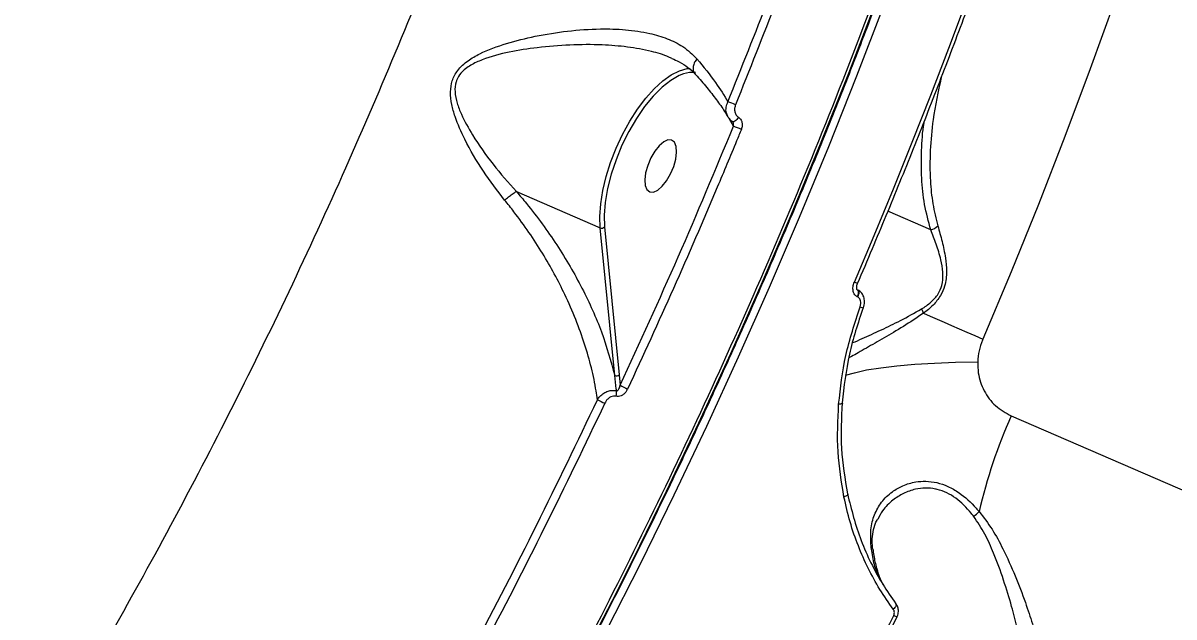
# Model space of a CAD drawing. Header units: millimetres. Extents: x -8092 to 6423, y -6886 to 5604.
# Drawn here: x 382.3 to 566.2, y -2588.6 to -2493.7 of the extents above; entities that cross this region are included whole.
import ezdxf

# ---------------------------------------------------------------- set-up
doc = ezdxf.new("R2010")
doc.units = ezdxf.units.MM
for name, color, linetype in [('DIKOM_ОБЪЕКТ', 7, 'Continuous'), ('DIKOM_РАЗМЕР_ЗОНА', 7, 'Continuous'), ('DIKOM_РАЗМЕР_ОБЪЕКТА', 7, 'Continuous')]:
    doc.layers.add(name, color=color, linetype=linetype)
doc.styles.add('style1', font='arial.ttf', dxfattribs={"width": 0.8})
doc.dimstyles.new('1-50', dxfattribs={"dimtxt": 300, "dimasz": 200, "dimexe": 100, "dimexo": 0, "dimgap": 100, "dimtad": 1, "dimtxsty": 'style1', "dimcen": 200, "dimclrd": 7, "dimclre": 7, "dimclrt": 7, "dimadec": 1, "dimazin": 2, "dimtfac": 1, "dimtmove": 0, "dimatfit": 2, "dimfxl": 0, "dimlwd": 25, "dimlwe": 18, "dimarcsym": 0})

# ---------------------------------------------------------------- blocks, each defined once
blk = doc.blocks.new('*D9')
at = {"layer": 'Defpoints', "color": 0, "transparency": 16777216}
for p in [(-8092.06, -86.27), (4664.84, -1471.84), (4664.84, -6785.92)]:
    blk.add_point(p, dxfattribs=at)
at = {"layer": 'DIKOM_РАЗМЕР_ЗОНА', "color": 7, "lineweight": 18, "transparency": 16777216}
for p, q in [((-8092.06, -86.27), (-8092.06, -6885.92)), ((4664.84, -1471.84), (4664.84, -6885.92))]:
    blk.add_line(p, q, dxfattribs=at)
at = {"layer": 'DIKOM_РАЗМЕР_ЗОНА', "color": 7, "lineweight": 25, "transparency": 16777216}
blk.add_line((-7892.06, -6785.92), (4464.84, -6785.92), dxfattribs=at)
at = {"layer": 'DIKOM_РАЗМЕР_ЗОНА', "color": 7, "transparency": 16777216}
for points in [[(-7892.06, -6752.58), (-7892.06, -6819.25), (-8092.06, -6785.92)], [(4464.84, -6752.58), (4464.84, -6819.25), (4664.84, -6785.92)]]:
    blk.add_solid(points, dxfattribs=at)
at = {"layer": 'DIKOM_РАЗМЕР_ЗОНА', "color": 7, "transparency": 16777216, "insert": (-2159.84, -6532.75), "char_height": 300, "attachment_point": 5, "style": 'style1'}
blk.add_mtext('12760', dxfattribs=at)
blk = doc.blocks.new('*D10')
at = {"layer": 'Defpoints', "color": 0, "transparency": 16777216}
for p in [(-65.22, 5603.5), (2870.75, -5504.88), (6323.39, -5504.88)]:
    blk.add_point(p, dxfattribs=at)
at = {"layer": 'DIKOM_РАЗМЕР_ЗОНА', "color": 7, "lineweight": 18, "transparency": 16777216}
for p, q in [((-65.22, 5603.5), (6423.39, 5603.5)), ((2870.75, -5504.88), (6423.39, -5504.88))]:
    blk.add_line(p, q, dxfattribs=at)
at = {"layer": 'DIKOM_РАЗМЕР_ЗОНА', "color": 7, "lineweight": 25, "transparency": 16777216}
blk.add_line((6323.39, 5403.5), (6323.39, -5304.88), dxfattribs=at)
at = {"layer": 'DIKOM_РАЗМЕР_ЗОНА', "color": 7, "transparency": 16777216}
for points in [[(6290.06, 5403.5), (6356.72, 5403.5), (6323.39, 5603.5)], [(6290.06, -5304.88), (6356.72, -5304.88), (6323.39, -5504.88)]]:
    blk.add_solid(points, dxfattribs=at)
at = {"layer": 'DIKOM_РАЗМЕР_ЗОНА', "color": 7, "transparency": 16777216, "insert": (6070.22, 308.83), "char_height": 300, "attachment_point": 5, "rotation": 90, "style": 'style1'}
blk.add_mtext('11100', dxfattribs=at)
blk = doc.blocks.new('*D11')
at = {"layer": 'Defpoints', "color": 0, "transparency": 16777216}
for p in [(-6092.06, -310.77), (2568.27, -2361.54), (2568.27, -4925.78)]:
    blk.add_point(p, dxfattribs=at)
at = {"layer": 'DIKOM_РАЗМЕР_ОБЪЕКТА', "color": 7, "lineweight": 18, "transparency": 16777216}
for p, q in [((-6092.06, -310.77), (-6092.06, -5025.78)), ((2568.27, -2361.54), (2568.27, -5025.78))]:
    blk.add_line(p, q, dxfattribs=at)
at = {"layer": 'DIKOM_РАЗМЕР_ОБЪЕКТА', "color": 7, "lineweight": 25, "transparency": 16777216}
blk.add_line((-5892.06, -4925.78), (2368.27, -4925.78), dxfattribs=at)
at = {"layer": 'DIKOM_РАЗМЕР_ОБЪЕКТА', "color": 7, "transparency": 16777216}
for points in [[(-5892.06, -4892.44), (-5892.06, -4959.11), (-6092.06, -4925.78)], [(2368.27, -4892.44), (2368.27, -4959.11), (2568.27, -4925.78)]]:
    blk.add_solid(points, dxfattribs=at)
at = {"layer": 'DIKOM_РАЗМЕР_ОБЪЕКТА', "color": 7, "transparency": 16777216, "insert": (-2605.9, -4672.61), "char_height": 300, "attachment_point": 5, "style": 'style1'}
blk.add_mtext('8660', dxfattribs=at)
blk = doc.blocks.new('*D12')
at = {"layer": 'Defpoints', "color": 0, "transparency": 16777216}
for p in [(529.59, 4103.5), (2292.6, -3779.74), (5226.02, -3779.74)]:
    blk.add_point(p, dxfattribs=at)
at = {"layer": 'DIKOM_РАЗМЕР_ОБЪЕКТА', "color": 7, "lineweight": 18, "transparency": 16777216}
for p, q in [((529.59, 4103.5), (5326.02, 4103.5)), ((2292.6, -3779.74), (5326.02, -3779.74))]:
    blk.add_line(p, q, dxfattribs=at)
at = {"layer": 'DIKOM_РАЗМЕР_ОБЪЕКТА', "color": 7, "lineweight": 25, "transparency": 16777216}
blk.add_line((5226.02, 3903.5), (5226.02, -3579.74), dxfattribs=at)
at = {"layer": 'DIKOM_РАЗМЕР_ОБЪЕКТА', "color": 7, "transparency": 16777216}
for points in [[(5192.69, 3903.5), (5259.35, 3903.5), (5226.02, 4103.5)], [(5192.69, -3579.74), (5259.35, -3579.74), (5226.02, -3779.74)]]:
    blk.add_solid(points, dxfattribs=at)
at = {"layer": 'DIKOM_РАЗМЕР_ОБЪЕКТА', "color": 7, "transparency": 16777216, "insert": (4972.85, 245.42), "char_height": 300, "attachment_point": 5, "rotation": 90, "style": 'style1'}
blk.add_mtext('7880', dxfattribs=at)

msp = doc.modelspace()

# ---------------------------------------------------------------- linework, layer by layer
at = {"layer": 'DIKOM_ОБЪЕКТ', "color": 7, "linetype": 'Continuous', "lineweight": 15}
for p, q in [((495.801, -2510.199), (495.177, -2509.046)), ((461.12, -2520.621), (474.499, -2526.415)), ((527.31, -2526.755), (520.445, -2523.782)), ((476.832, -2550.021), (474.499, -2526.415)), ((475.192, -2526.287), (477.525, -2549.893)), ((515.631, -2536.377), (515.553, -2536.343)), ((515.636, -2537.464), (515.559, -2537.431)), ((477.525, -2549.893), (477.685, -2551.588)), ((540.158, -2556.464), (829.015, -2681.562)), ((474.302, -2590.163), (476.457, -2585.946)), ((519.457, -2593.568), (521.923, -2588.542))]:
    msp.add_line(p, q, dxfattribs=at)
at = {"layer": 'DIKOM_ОБЪЕКТ', "color": 7, "linetype": 'Continuous', "lineweight": 15, "flags": 128}
for points in [[(476.457, -2585.946), (479.752, -2579.395), (485.079, -2568.526), (490.278, -2557.567), (495.344, -2546.526), (500.274, -2535.412), (505.063, -2524.235), (509.707, -2513.005), (514.202, -2501.73), (518.545, -2490.42), (522.732, -2479.085), (526.759, -2467.735), (530.623, -2456.378), (534.321, -2445.025), (537.849, -2433.685), (541.205, -2422.367), (544.385, -2411.081), (547.388, -2399.837), (550.21, -2388.645), (552.849, -2377.512), (555.303, -2366.449), (557.57, -2355.466), (558.177, -2352.375)], [(515.097, -2535.087), (518.243, -2527.656), (521.325, -2520.203), (524.342, -2512.729), (527.293, -2505.238), (530.177, -2497.732), (532.992, -2490.214), (535.738, -2482.688), (538.414, -2475.155)], [(519.813, -2490.849), (515.46, -2502.186), (510.954, -2513.487), (506.298, -2524.745), (501.498, -2535.948), (496.556, -2547.089), (491.478, -2558.156), (486.267, -2569.142), (480.927, -2580.036), (475.464, -2590.83)], [(556.677, -2490.123), (552.78, -2500.996), (548.723, -2511.851), (544.51, -2522.677), (540.144, -2533.464), (535.631, -2544.203)], [(474.499, -2526.415), (474.439, -2524.591), (474.581, -2522.589), (474.922, -2520.451), (475.455, -2518.224), (476.167, -2515.957), (477.044, -2513.699), (478.066, -2511.499), (479.212, -2509.403), (480.456, -2507.459), (481.772, -2505.708), (483.131, -2504.187), (484.503, -2502.931), (485.859, -2501.966), (487.169, -2501.313), (488.405, -2500.986), (488.846, -2500.949)], [(487.813, -2501.829), (487.131, -2502.092), (485.772, -2502.86), (484.375, -2503.958), (482.973, -2505.36), (481.6, -2507.032), (480.288, -2508.934), (479.071, -2511.019), (477.976, -2513.238), (477.031, -2515.536), (476.258, -2517.858), (475.676, -2520.149), (475.299, -2522.352), (475.137, -2524.414), (475.192, -2526.287)], [(496.589, -2508.748), (496.457, -2508.952), (496.307, -2509.135), (496.15, -2509.289), (495.993, -2509.403), (495.847, -2509.47), (495.72, -2509.488), (495.622, -2509.457)], [(485.914, -2512.391), (485.324, -2512.364), (484.64, -2512.674), (483.918, -2513.298), (483.215, -2514.184), (482.59, -2515.26), (482.092, -2516.44), (481.762, -2517.628), (481.627, -2518.727), (481.697, -2519.648), (481.968, -2520.318), (482.416, -2520.681), (483.006, -2520.709), (483.69, -2520.398), (484.413, -2519.775), (485.115, -2518.889), (485.741, -2517.812), (486.239, -2516.632), (486.568, -2515.445), (486.704, -2514.345), (486.633, -2513.424), (486.363, -2512.754), (485.914, -2512.391)], [(515.557, -2536.345), (515.607, -2536.378), (515.684, -2536.499), (515.719, -2536.681), (515.708, -2536.91), (515.653, -2537.166), (515.559, -2537.431)], [(515.631, -2536.377), (515.685, -2536.412), (515.762, -2536.533), (515.797, -2536.715), (515.786, -2536.943), (515.731, -2537.2), (515.636, -2537.464)], [(526.141, -2540.073), (527.205, -2540.538), (528.307, -2541.02), (529.446, -2541.516), (530.62, -2542.028), (531.827, -2542.553), (533.066, -2543.091), (534.335, -2543.641), (535.631, -2544.203)], [(513.691, -2549.985), (515.106, -2549.566), (517.045, -2549.139), (519.318, -2548.768), (521.902, -2548.457), (524.771, -2548.209), (527.899, -2548.025), (531.252, -2547.909), (534.799, -2547.861)], [(513.14, -2554.399), (513.184, -2554.437), (513.193, -2554.474), (513.167, -2554.508), (513.107, -2554.537), (513.015, -2554.561), (512.894, -2554.58), (512.749, -2554.591), (512.584, -2554.595)], [(513.989, -2568.924), (514.034, -2568.976), (514.043, -2569.037), (514.018, -2569.103), (513.958, -2569.173), (513.866, -2569.244), (513.746, -2569.313), (513.6, -2569.379), (513.436, -2569.438)], [(518.029, -2577.817), (518.025, -2577.785), (518.01, -2577.706)], [(521.738, -2586.485), (521.785, -2586.552), (521.803, -2586.639), (521.79, -2586.743), (521.746, -2586.86), (521.675, -2586.986), (521.578, -2587.117), (521.458, -2587.247), (521.32, -2587.373)], [(518.913, -2593.403), (519.223, -2592.775), (519.533, -2592.146), (519.842, -2591.518), (520.151, -2590.889), (520.46, -2590.26), (520.768, -2589.63), (521.075, -2589.001), (521.383, -2588.37)]]:
    msp.add_lwpolyline(points, dxfattribs=at)
at = {"layer": 'DIKOM_ОБЪЕКТ', "color": 7, "linetype": 'Continuous', "lineweight": 15}
for centre, radius, start, end in [((489.196, -2505.8), 4.205, 82.93253, 109.21041), ((489.916, -2520.884), 15.439, 66.32063, 71.15555), ((490.175, -2526.313), 17.069, 66.26272, 70.75284), ((474.748, -2525.823), 0.642, 247.18643, 313.75274), ((526.483, -2523.949), 2.926, 286.42336, 311.8645), ((510.129, -2546.971), 12.881, 64.80769, 67.31168), ((517.552, -2535.082), 4.263, 248.74293, 256.32869), ((522.832, -2541.094), 3.464, 17.15497, 29.6364), ((477.081, -2549.43), 0.642, 247.19059, 313.74859), ((483.641, -2540.954), 12.189, 240.74752, 247.03014), ((475.211, -2552.715), 1.914, 340.71894, 7.42), ((479.659, -2544.046), 11.316, 240.3742, 246.97618), ((619.366, -2591.612), 86.656, 156.07087, 166.74959), ((529.07, -2566.272), 8.086, 309.11092, 317.35119), ((516.909, -2577.961), 1.13, 13.05447, 40.47481), ((522.022, -2587.296), 1.25, 239.2422, 265.4539)]:
    msp.add_arc(centre, radius, start, end, dxfattribs=at)
for points, knots in [([(198.315, -2852.236), (201.103, -2852.249), (207.621, -2852.28), (218.355, -2850.854), (230.395, -2848.18), (242.662, -2844.244), (255.092, -2839.141), (267.64, -2832.924), (280.509, -2825.495), (293.668, -2816.827), (307.076, -2806.92), (320.44, -2795.991), (333.714, -2784.105), (346.856, -2771.34), (360.08, -2757.49), (373.344, -2742.556), (386.599, -2726.564), (399.404, -2710.064), (411.728, -2693.162), (423.554, -2675.969), (435.225, -2658.002), (446.695, -2639.288), (457.923, -2619.873), (468.81, -2599.91), (479.317, -2579.451), (489.409, -2558.557), (499.113, -2537.157), (508.377, -2515.305), (517.159, -2493.066), (525.264, -2470.93), (532.682, -2448.971), (539.415, -2427.257), (545.571, -2405.435), (551.11, -2383.574), (555.978, -2361.763), (559.88, -2341.726), (561.89, -2329.135), (562.779, -2323.567)], [0, 0, 0, 0, 0.0220395, 0.0515326, 0.0810498, 0.1105429, 0.1392036, 0.1678863, 0.1965469, 0.22604, 0.2555572, 0.2850504, 0.313711, 0.3423937, 0.3710544, 0.4005474, 0.4300646, 0.4595577, 0.4871865, 0.5148349, 0.5424636, 0.5708354, 0.5992285, 0.6276002, 0.656261, 0.6849437, 0.7136044, 0.7430977, 0.7726147, 0.8021081, 0.8307687, 0.8594515, 0.8881121, 0.9176055, 0.9471227, 0.9766159, 1, 1, 1, 1]), ([(198.582, -2852.412), (199.776, -2852.43), (202.756, -2852.476), (207.633, -2852.211), (213.195, -2851.66), (218.855, -2850.801), (224.61, -2849.649), (230.462, -2848.199), (236.415, -2846.45), (242.462, -2844.403), (248.585, -2842.067), (254.758, -2839.448), (260.962, -2836.554), (267.196, -2833.387), (273.461, -2829.947), (279.759, -2826.235), (286.093, -2822.248), (292.465, -2817.986), (298.875, -2813.449), (305.326, -2808.634), (311.819, -2803.54), (318.356, -2798.165), (324.919, -2792.525), (331.481, -2786.642), (338.018, -2780.536), (344.521, -2774.215), (350.995, -2767.679), (357.442, -2760.923), (363.865, -2753.947), (370.265, -2746.749), (376.644, -2739.327), (383.003, -2731.678), (389.345, -2723.8), (395.672, -2715.691), (401.972, -2707.364), (408.216, -2698.856), (414.383, -2690.197), (420.463, -2681.401), (426.462, -2672.46), (432.381, -2663.373), (438.22, -2654.141), (443.979, -2644.764), (449.658, -2635.241), (455.258, -2625.574), (460.777, -2615.761), (466.216, -2605.803), (471.569, -2595.709), (476.823, -2585.506), (481.959, -2575.228), (486.968, -2564.893), (491.847, -2554.507), (496.598, -2544.069), (501.22, -2533.579), (505.715, -2523.036), (510.082, -2512.441), (514.32, -2501.794), (518.43, -2491.096), (522.411, -2480.346), (526.261, -2469.549), (529.972, -2458.729), (533.531, -2447.922), (536.93, -2437.154), (540.165, -2426.435), (543.237, -2415.764), (546.147, -2405.139), (548.895, -2394.56), (551.48, -2384.028), (553.904, -2373.543), (556.165, -2363.106), (558.265, -2352.715), (560.196, -2342.377), (561.856, -2332.808), (562.793, -2326.733), (563.206, -2324.049)], [0, 0, 0, 0, 0.0094077, 0.0234758, 0.0375496, 0.0516398, 0.0657619, 0.0799312, 0.0941628, 0.1084718, 0.1228261, 0.137127, 0.1513571, 0.1655334, 0.1796719, 0.193788, 0.2078977, 0.2220155, 0.2361532, 0.2503267, 0.264552, 0.278845, 0.2932013, 0.3075359, 0.3217851, 0.3359737, 0.3501176, 0.3642335, 0.378337, 0.3924445, 0.4065669, 0.4207201, 0.43492, 0.4491828, 0.4635203, 0.477859, 0.4920988, 0.5062929, 0.5204523, 0.534589, 0.5487143, 0.5628396, 0.5769743, 0.5911282, 0.6053129, 0.6195395, 0.6338198, 0.6481184, 0.6623744, 0.6765811, 0.6907508, 0.7048944, 0.7190234, 0.7331492, 0.7472821, 0.7614309, 0.7756066, 0.7898211, 0.8040855, 0.8183883, 0.8326642, 0.8468851, 0.8610655, 0.8752172, 0.8893511, 0.9034786, 0.9176113, 0.9317562, 0.9459252, 0.9601293, 0.9743795, 0.9886794, 1, 1, 1, 1]), ([(166.004, -2795.924), (169.329, -2795.841), (175.981, -2795.674), (186.395, -2794.035), (197.191, -2791.361), (208.384, -2787.514), (219.932, -2782.506), (231.584, -2776.439), (243.297, -2769.362), (255.028, -2761.341), (266.968, -2752.246), (279.083, -2742.061), (291.334, -2730.797), (303.454, -2718.699), (315.404, -2705.827), (327.15, -2692.257), (338.88, -2677.771), (350.552, -2662.382), (362.121, -2646.121), (373.341, -2629.337), (384.179, -2612.098), (394.614, -2594.481), (404.809, -2576.208), (414.717, -2557.318), (424.296, -2537.86), (433.341, -2518.246), (441.835, -2498.545), (449.769, -2478.825), (457.265, -2458.785), (464.275, -2438.48), (470.766, -2417.975), (476.176, -2399.14), (480.685, -2381.992), (483.093, -2371.714), (484.298, -2366.571)], [0, 0, 0, 0, 0.0311785, 0.0623809, 0.0935594, 0.1256442, 0.1577552, 0.1898399, 0.2210201, 0.2522244, 0.2834047, 0.3154897, 0.3476009, 0.3796861, 0.410889, 0.4421159, 0.4733188, 0.5054256, 0.5375585, 0.5696655, 0.6009196, 0.6321978, 0.6634523, 0.6956101, 0.7277938, 0.759952, 0.791284, 0.8226406, 0.8539727, 0.8862088, 0.918471, 0.9507074, 0.9753303, 1, 1, 1, 1]), ([(494.903, -2506.272), (497.09, -2500.798), (501.464, -2489.849), (507.622, -2473.297), (513.502, -2456.674), (517.127, -2445.566), (518.939, -2440.011)], [0, 0, 0, 0, 0.2490999, 0.4982004, 0.7490975, 1, 1, 1, 1]), ([(520.205, -2440.339), (518.402, -2445.865), (514.796, -2456.918), (508.922, -2473.537), (502.739, -2490.166), (498.324, -2501.218), (496.117, -2506.744)], [0, 0, 0, 0, 0.2490981, 0.4981981, 0.749099, 1, 1, 1, 1]), ([(515.612, -2535.316), (516.403, -2533.457), (518.7, -2528.068), (522.402, -2519.11), (526.672, -2508.435), (530.803, -2497.727), (534.726, -2487.184), (537.39, -2479.758), (538.739, -2475.913), (538.897, -2475.463)], [0, 0, 0, 0, 0.0939952, 0.2725885, 0.4511849, 0.6297837, 0.8083836, 0.9775831, 1, 1, 1, 1]), ([(459.241, -2521.99), (458.079, -2520.473), (455.728, -2517.406), (453.086, -2512.888), (451.478, -2509.278), (450.749, -2506.723), (450.509, -2504.778), (450.776, -2502.871), (451.734, -2501.097), (453.321, -2499.687), (455.939, -2498.187), (459.557, -2496.875), (464.277, -2495.71), (469.318, -2494.912), (474.173, -2494.573), (478.594, -2494.7), (482.192, -2495.219), (485.258, -2496.145), (487.893, -2497.419), (489.234, -2498.72), (489.943, -2499.407)], [0, 0, 0, 0, 0.086353, 0.1746776, 0.2336179, 0.2635119, 0.2941189, 0.3212052, 0.3485615, 0.3826676, 0.415428, 0.4844296, 0.5550152, 0.6333671, 0.7133068, 0.776075, 0.8404078, 0.8905398, 0.9421324, 1, 1, 1, 1]), ([(485.956, -2499.372), (485.795, -2499.29), (484.812, -2498.792), (482.437, -2498.143), (478.879, -2497.464), (474.489, -2497.128), (469.65, -2497.136), (464.668, -2497.56), (459.964, -2498.249), (456.393, -2499.206), (453.797, -2500.372), (452.326, -2501.466), (451.679, -2502.523), (451.337, -2503.524), (451.234, -2504.782), (451.605, -2506.523), (452.53, -2508.847), (454.384, -2512.155), (457.31, -2516.329), (459.837, -2519.208), (461.11, -2520.618), (461.111, -2520.619)], [0, 0, 0, 0, 0.011087, 0.0674731, 0.1391689, 0.2109611, 0.300804, 0.3907188, 0.4689464, 0.5469516, 0.5822345, 0.6175052, 0.6406032, 0.6448522, 0.6721945, 0.7043947, 0.7368164, 0.802282, 0.9010941, 0.9998997, 1, 1, 1, 1]), ([(485.958, -2499.369), (486.347, -2499.533), (487.3, -2499.937), (488.519, -2500.776), (489.342, -2501.416), (489.638, -2501.818), (489.641, -2501.821)], [0, 0, 0, 0, 0.2580189, 0.633723, 0.9969514, 1, 1, 1, 1]), ([(489.943, -2499.407), (489.917, -2499.443), (489.743, -2499.675), (489.474, -2500.158), (489.309, -2500.83), (489.358, -2501.427), (489.568, -2501.689), (489.662, -2501.806)], [0, 0, 0, 0, 0.0417171, 0.2742055, 0.5326305, 0.7910009, 1, 1, 1, 1]), ([(489.943, -2499.407), (491.002, -2500.699), (492.964, -2503.092), (494.292, -2505.27), (494.903, -2506.272)], [0, 0, 0, 0, 0.5395134, 1, 1, 1, 1]), ([(489.634, -2501.815), (489.754, -2501.943), (490.531, -2502.775), (491.758, -2504.249), (493.267, -2506.2), (494.309, -2507.692), (494.766, -2508.482), (494.895, -2508.705)], [0, 0, 0, 0, 0.0509308, 0.3313307, 0.6112223, 0.8901794, 1, 1, 1, 1]), ([(528.977, -2502.395), (528.494, -2504.642), (527.657, -2508.526), (527.147, -2514.064), (527.152, -2518.553), (527.553, -2522.599), (528.14, -2524.949), (528.435, -2526.128)], [0, 0, 0, 0, 0.2805233, 0.4849952, 0.6907783, 0.8447961, 1, 1, 1, 1]), ([(494.929, -2508.689), (494.823, -2508.483), (494.586, -2508.023), (494.568, -2507.145), (494.792, -2506.562), (494.903, -2506.272)], [0, 0, 0, 0, 0.2885874, 0.6456161, 1, 1, 1, 1]), ([(496.117, -2506.744), (496.058, -2506.935), (495.941, -2507.317), (495.993, -2507.906), (496.203, -2508.424), (496.464, -2508.643), (496.589, -2508.748)], [0, 0, 0, 0, 0.2583682, 0.5167314, 0.7678376, 1, 1, 1, 1]), ([(494.94, -2508.694), (494.986, -2508.789), (495.138, -2509.105), (495.426, -2509.307), (495.628, -2509.448)], [0, 0, 0, 0, 0.3008333, 1, 1, 1, 1]), ([(496.589, -2508.748), (496.712, -2508.851), (496.965, -2509.063), (497.17, -2509.563), (497.219, -2510.134), (497.103, -2510.504), (497.046, -2510.689)], [0, 0, 0, 0, 0.2338791, 0.4824389, 0.7412735, 1, 1, 1, 1]), ([(527.31, -2526.755), (526.944, -2525.405), (526.212, -2522.702), (525.79, -2518.442), (525.814, -2514.089), (525.973, -2511.028), (526.264, -2509.447), (526.283, -2509.343)], [0, 0, 0, 0, 0.2413965, 0.4829765, 0.7326808, 0.9824547, 1, 1, 1, 1]), ([(477.685, -2551.588), (480.821, -2544.756), (487.102, -2531.07), (492.899, -2517.162), (495.801, -2510.199)], [0, 0, 0, 0, 0.4992711, 1, 1, 1, 1]), ([(497.046, -2510.689), (496.793, -2511.305), (495.527, -2514.386), (491.978, -2522.884), (486.255, -2536.146), (481.343, -2546.83), (478.885, -2552.176)], [0, 0, 0, 0, 0.0441371, 0.2207123, 0.6100139, 1, 1, 1, 1]), ([(495.623, -2509.462), (495.642, -2509.471), (495.667, -2509.483), (495.696, -2509.544), (495.703, -2509.558)], [0, 0, 0, 0, 0.7753637, 1, 1, 1, 1]), ([(495.801, -2510.199), (495.808, -2510.117), (495.822, -2509.957), (495.789, -2509.732), (495.725, -2509.607), (495.7, -2509.559)], [0, 0, 0, 0, 0.3953014, 0.7687253, 1, 1, 1, 1]), ([(459.241, -2521.99), (459.278, -2521.957), (459.522, -2521.741), (459.994, -2521.352), (460.624, -2520.892), (460.949, -2520.71), (461.111, -2520.619)], [0, 0, 0, 0, 0.0562227, 0.3685224, 0.6842892, 1, 1, 1, 1]), ([(474.065, -2553.883), (473.998, -2553.416), (473.756, -2551.749), (473.139, -2548.809), (472.058, -2544.997), (470.646, -2541.079), (468.528, -2536.225), (466.004, -2531.546), (463.153, -2527.141), (461.105, -2524.304), (459.742, -2522.611), (459.241, -2521.99)], [0, 0, 0, 0, 0.0465634, 0.1660318, 0.2855035, 0.4082676, 0.5310196, 0.7327762, 0.836339, 0.9398846, 1, 1, 1, 1]), ([(461.111, -2520.619), (461.112, -2520.619), (461.113, -2520.618), (461.117, -2520.619), (461.119, -2520.62), (461.12, -2520.621)], [0, 0, 0, 0, 0.2991528, 0.70664243, 1, 1, 1, 1]), ([(461.12, -2520.621), (461.66, -2521.256), (463.105, -2522.958), (465.281, -2525.8), (467.609, -2529.165), (469.727, -2532.595), (472.273, -2537.258), (474.943, -2543.169), (476.197, -2547.72), (476.832, -2550.021)], [0, 0, 0, 0, 0.0670829, 0.1796395, 0.292213, 0.4079241, 0.5236458, 0.7591246, 1, 1, 1, 1]), ([(525.842, -2539.382), (526.351, -2539.046), (527.311, -2538.413), (528.488, -2537.125), (529.19, -2535.521), (529.277, -2534.31), (529.207, -2532.933), (528.898, -2531.271), (528.202, -2529.009), (527.607, -2527.507), (527.31, -2526.755)], [0, 0, 0, 0, 0.1297977, 0.2451268, 0.338471, 0.4557842, 0.4772291, 0.6177254, 0.8086866, 1, 1, 1, 1]), ([(528.435, -2526.128), (528.664, -2526.933), (529.125, -2528.551), (529.65, -2530.99), (529.892, -2533.392), (529.678, -2535.509), (528.859, -2537.391), (527.653, -2538.882), (526.659, -2539.665), (526.141, -2540.073)], [0, 0, 0, 0, 0.1836408, 0.3692237, 0.5090676, 0.6522042, 0.7508443, 0.8702033, 1, 1, 1, 1]), ([(515.559, -2537.431), (515.472, -2537.383), (515.271, -2537.272), (515.03, -2536.946), (514.868, -2536.447), (514.858, -2535.787), (515.015, -2535.329), (515.097, -2535.087)], [0, 0, 0, 0, 0.1205827, 0.2783737, 0.4705691, 0.720838, 1, 1, 1, 1]), ([(515.566, -2536.35), (515.564, -2536.348), (515.559, -2536.344), (515.531, -2536.302), (515.496, -2536.206), (515.467, -2536.037), (515.474, -2535.764), (515.528, -2535.504), (515.601, -2535.35), (515.616, -2535.318)], [0, 0, 0, 0, 0.068029, 0.1447593, 0.2541969, 0.3851269, 0.5999579, 0.9167155, 1, 1, 1, 1]), ([(516.532, -2539.219), (516.565, -2539.136), (516.716, -2538.756), (516.757, -2538.08), (516.582, -2537.305), (516.205, -2536.754), (515.86, -2536.444), (515.645, -2536.39), (515.627, -2536.386)], [0, 0, 0, 0, 0.0814628, 0.3695924, 0.5976316, 0.7964938, 0.9827348, 1, 1, 1, 1]), ([(516.007, -2539.055), (516.053, -2538.892), (516.144, -2538.57), (516.115, -2538.114), (515.985, -2537.767), (515.815, -2537.56), (515.686, -2537.491), (515.636, -2537.464)], [0, 0, 0, 0, 0.2734451, 0.5392545, 0.7386941, 0.8989041, 1, 1, 1, 1]), ([(512.584, -2554.595), (512.885, -2551.998), (513.495, -2546.74), (515.163, -2541.637), (516.007, -2539.055)], [0, 0, 0, 0, 0.4938395, 1, 1, 1, 1]), ([(516.482, -2539.19), (515.674, -2541.655), (514.04, -2546.647), (513.442, -2551.794), (513.14, -2554.399)], [0, 0, 0, 0, 0.4938484, 1, 1, 1, 1]), ([(526.141, -2540.073), (525.053, -2540.799), (522.85, -2542.269), (519.735, -2544.07), (516.945, -2545.686), (515.085, -2546.752), (514.363, -2547.105), (514.231, -2547.17)], [0, 0, 0, 0, 0.2231998, 0.45195, 0.6950528, 0.944172, 1, 1, 1, 1]), ([(514.854, -2544.767), (515.343, -2544.562), (516.653, -2544.01), (519.251, -2542.787), (522.453, -2541.283), (524.705, -2540.019), (525.842, -2539.382)], [0, 0, 0, 0, 0.175093, 0.4700749, 0.7325842, 1, 1, 1, 1]), ([(535.631, -2544.203), (535.608, -2544.258), (535.356, -2544.856), (534.96, -2546.068), (534.854, -2547.256), (534.799, -2547.861)], [0, 0, 0, 0, 0.046831, 0.514294, 1, 1, 1, 1]), ([(534.799, -2547.861), (534.811, -2548.439), (534.843, -2550.056), (535.719, -2552.555), (537.537, -2555.011), (539.279, -2555.976), (540.158, -2556.464)], [0, 0, 0, 0, 0.1529544, 0.428381, 0.7114329, 1, 1, 1, 1]), ([(477.108, -2552.468), (477.096, -2552.356), (477.01, -2551.54), (476.914, -2550.725), (476.832, -2550.021)], [0, 0, 0, 0, 0.1380324, 1, 1, 1, 1]), ([(477.108, -2552.468), (477.136, -2552.468), (477.184, -2552.468), (477.28, -2552.425), (477.393, -2552.319), (477.521, -2552.113), (477.622, -2551.862), (477.666, -2551.672), (477.685, -2551.588)], [0, 0, 0, 0, 0.0762633, 0.13225181, 0.29542089, 0.50600204, 0.78237338, 1, 1, 1, 1]), ([(474.065, -2553.883), (474.184, -2553.712), (474.46, -2553.316), (475.043, -2552.837), (475.734, -2552.506), (476.444, -2552.358), (476.885, -2552.431), (477.108, -2552.468)], [0, 0, 0, 0, 0.1741657, 0.403629, 0.6052256, 0.8000712, 1, 1, 1, 1]), ([(477.017, -2553.347), (476.883, -2553.328), (476.615, -2553.29), (476.193, -2553.422), (475.789, -2553.684), (475.455, -2554.046), (475.301, -2554.335), (475.233, -2554.461)], [0, 0, 0, 0, 0.1889213, 0.3774369, 0.5791929, 0.8164639, 1, 1, 1, 1]), ([(478.885, -2552.176), (478.815, -2552.308), (478.652, -2552.613), (478.298, -2552.994), (477.872, -2553.267), (477.433, -2553.405), (477.156, -2553.367), (477.017, -2553.347)], [0, 0, 0, 0, 0.1825114, 0.423799, 0.627487, 0.8134498, 1, 1, 1, 1]), ([(433.174, -2631.169), (436.772, -2625), (443.968, -2612.662), (454.36, -2593.508), (464.463, -2573.944), (470.864, -2560.57), (474.065, -2553.883)], [0, 0, 0, 0, 0.248596, 0.497193, 0.7485971, 1, 1, 1, 1]), ([(475.233, -2554.461), (472.062, -2561.089), (465.718, -2574.344), (455.638, -2593.884), (445.19, -2613.161), (437.897, -2625.668), (434.251, -2631.921)], [0, 0, 0, 0, 0.24859777, 0.49719307, 0.74859764, 1, 1, 1, 1]), ([(513.436, -2569.438), (513.038, -2567.042), (512.231, -2562.194), (512.465, -2557.148), (512.584, -2554.595)], [0, 0, 0, 0, 0.4941677, 1, 1, 1, 1]), ([(513.14, -2554.399), (513.027, -2556.84), (512.798, -2561.778), (513.589, -2566.524), (513.989, -2568.924)], [0, 0, 0, 0, 0.4941557, 1, 1, 1, 1]), ([(517.769, -2577.228), (517.718, -2576.357), (517.615, -2574.589), (518.222, -2572.25), (519.372, -2570.188), (520.954, -2568.636), (522.831, -2567.558), (524.666, -2567.008), (526.515, -2566.868), (528.255, -2567.075), (530.059, -2567.677), (532.236, -2568.926), (533.878, -2570.435), (534.864, -2571.574), (535.017, -2571.75)], [0, 0, 0, 0, 0.108482, 0.2202191, 0.3276464, 0.4383065, 0.5238016, 0.6115058, 0.6745134, 0.7390864, 0.8027737, 0.8688956, 0.9797322, 1, 1, 1, 1]), ([(534.17, -2572.546), (534.036, -2572.373), (533.172, -2571.266), (531.762, -2569.856), (529.864, -2568.706), (528.749, -2568.312), (527.595, -2568.058), (526.405, -2567.96), (524.665, -2568.181), (522.889, -2568.815), (521.094, -2569.973), (519.668, -2571.366), (519.073, -2572.537), (518.836, -2573.005)], [0, 0, 0, 0, 0.0272963, 0.1748026, 0.2515843, 0.3313403, 0.3460857, 0.4301815, 0.5168114, 0.6333616, 0.7531413, 0.9014207, 1, 1, 1, 1]), ([(521.32, -2587.373), (520.587, -2586.329), (519.119, -2584.241), (517.267, -2580.843), (515.674, -2577.242), (514.357, -2573.443), (513.743, -2570.773), (513.436, -2569.438)], [0, 0, 0, 0, 0.1976805, 0.3953877, 0.5930887, 0.7965457, 1, 1, 1, 1]), ([(513.989, -2568.924), (514.628, -2571.449), (515.597, -2575.274), (517.713, -2579.992), (519.556, -2583.389), (521.018, -2585.463), (521.738, -2586.485)], [0, 0, 0, 0, 0.3951647, 0.5986706, 0.8021843, 1, 1, 1, 1]), ([(535.017, -2571.75), (535.735, -2572.678), (537.172, -2574.537), (539.037, -2578.069), (540.828, -2582.03), (542.363, -2586.095), (543.577, -2589.732), (544.455, -2592.794), (544.785, -2594.487), (544.939, -2595.276)], [0, 0, 0, 0, 0.1281529, 0.2567375, 0.4268127, 0.596881, 0.7373099, 0.8775743, 1, 1, 1, 1]), ([(518.043, -2577.818), (518, -2577.368), (517.904, -2576.373), (518.066, -2574.974), (518.349, -2573.814), (518.686, -2573.205), (518.801, -2572.998)], [0, 0, 0, 0, 0.2427959, 0.5374352, 0.8423647, 1, 1, 1, 1]), ([(542.181, -2595.885), (542.065, -2595.094), (541.815, -2593.392), (541.131, -2590.343), (540.178, -2586.729), (538.97, -2582.7), (537.531, -2578.79), (536.021, -2575.305), (534.786, -2573.464), (534.17, -2572.546)], [0, 0, 0, 0, 0.12270623, 0.26426527, 0.40599274, 0.57712181, 0.74823451, 0.87438674, 1, 1, 1, 1]), ([(519.186, -2582.561), (518.934, -2582.007), (518.377, -2580.784), (517.992, -2578.871), (517.819, -2577.594), (517.769, -2577.228)], [0, 0, 0, 0, 0.371108, 0.8194792, 1, 1, 1, 1]), ([(519.671, -2583.428), (519.534, -2583.154), (519.156, -2582.391), (518.676, -2580.831), (518.285, -2579.194), (518.155, -2578.067), (518.113, -2577.7)], [0, 0, 0, 0, 0.184842, 0.5131853, 0.8413303, 1, 1, 1, 1]), ([(521.907, -2588.535), (521.949, -2588.456), (522.112, -2588.15), (522.164, -2587.558), (522.048, -2586.929), (521.823, -2586.638), (521.739, -2586.529)], [0, 0, 0, 0, 0.1238238, 0.4816073, 0.8066963, 1, 1, 1, 1]), ([(521.383, -2588.37), (521.423, -2588.265), (521.503, -2588.055), (521.491, -2587.725), (521.409, -2587.5), (521.336, -2587.395), (521.32, -2587.373)], [0, 0, 0, 0, 0.3067725, 0.6133335, 0.9195397, 1, 1, 1, 1])]:
    msp.add_open_spline(points, degree=3, knots=knots, dxfattribs=at)

# ---------------------------------------------------------------- dimensions: what is measured, and where the dimension line sits
at = {"layer": 'DIKOM_РАЗМЕР_ЗОНА'}
dim = msp.add_linear_dim(base=(6323.39, -5504.88), p1=(-65.219, 5603.501), p2=(2870.746, -5504.88), angle=90, text='11100', dimstyle='1-50', dxfattribs=at)
dim.commit()
dim.dimension.update_dxf_attribs({"geometry": '*D10', "text_midpoint": (6323.39, 308.825), "dimtype": 160})
dim = msp.add_linear_dim(base=(4664.839, -6785.918), p1=(-8092.064, -86.271), p2=(4664.839, -1471.84), text='12760', dimstyle='1-50', dxfattribs=at)
dim.commit()
dim.dimension.update_dxf_attribs({"geometry": '*D9', "text_midpoint": (-2159.843, -6785.918), "dimtype": 160})
at = {"layer": 'DIKOM_РАЗМЕР_ОБЪЕКТА'}
dim = msp.add_linear_dim(base=(5226.021, -3779.744), p1=(529.595, 4103.501), p2=(2292.598, -3779.744), angle=90, text='7880', dimstyle='1-50', dxfattribs=at)
dim.commit()
dim.dimension.update_dxf_attribs({"geometry": '*D12', "text_midpoint": (5226.021, 245.421), "dimtype": 160})
dim = msp.add_linear_dim(base=(2568.274, -4925.777), p1=(-6092.064, -310.768), p2=(2568.274, -2361.54), text='8660', dimstyle='1-50', dxfattribs=at)
dim.commit()
dim.dimension.update_dxf_attribs({"geometry": '*D11', "text_midpoint": (-2605.904, -4925.777), "dimtype": 160})

doc.saveas('drawing.dxf')
